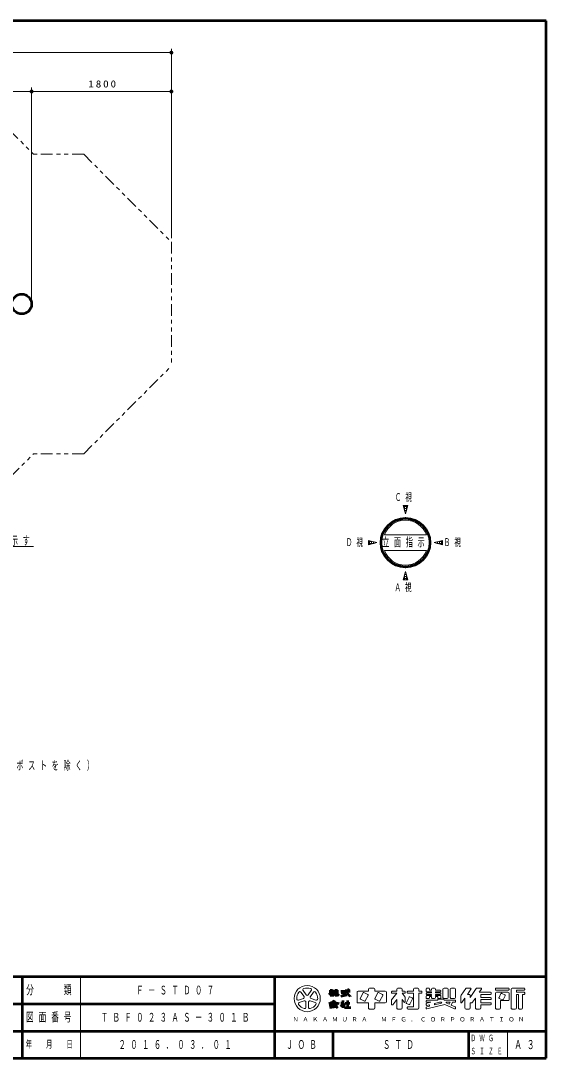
# Model space of a CAD drawing. Units: millimetres on the paper, scale 1:50. Extents: x -385 to 0, y -594 to 267.
# Drawn here: x -135.4 to 0, y 0 to 267 of the extents above; entities that cross this region are included whole.
import ezdxf

# ---------------------------------------------------------------- set-up
doc = ezdxf.new("R2010")
doc.units = ezdxf.units.MM
doc.linetypes.add('USER3', pattern=[8, 3, -1, 1, -1, 1, -1])
doc.layers.add('LY_1', color=140, linetype='Continuous', lineweight=50)
doc.styles.add('ＭＳ ゴシック', font='')
doc.styles.get('ＭＳ ゴシック').set_extended_font_data('MS Gothic')

# ---------------------------------------------------------------- blocks, each defined once
blk = doc.blocks.new('filled_dot')
at = {"color": 0, "linetype": 'Continuous', "lineweight": -2, "const_width": 1.25}
blk.add_lwpolyline([(-0.625, 0, 1), (0.625, 0, 1)], format="xyb", close=True, dxfattribs=at)

msp = doc.modelspace()

# ---------------------------------------------------------------- linework, layer by layer
at = {"layer": 'LY_1', "color": 7}
for p, q in [((0, 267), (-385, 267)), ((0, 0), (0, 267)), ((-385, 21), (0, 21)), ((-385, 0), (0, 0))]:
    msp.add_line(p, q, dxfattribs=at)
at = {"layer": 'LY_1', "color": 7, "lineweight": 13}
for p, q in [((-96.555, 211.064), (-96.555, 259.797)), ((-330.985, 258.797), (-96.555, 258.797)), ((-290.985, 248.797), (-132.555, 248.797)), ((-132.555, 195.096), (-132.555, 249.797)), ((-132.555, 248.797), (-96.555, 248.797)), ((-96.555, 211.064), (-96.555, 249.797)), ((-35.684, 142.232), (-36.842, 142.232)), ((-36.263, 140.072), (-36.842, 142.232)), ((-36.78, 142), (-35.746, 142)), ((-36.5, 140.957), (-36.5, 142.232)), ((-35.684, 142.232), (-36.263, 140.072)), ((-36, 141.054), (-36, 142.232)), ((-36.646, 141.5), (-35.88, 141.5)), ((-36.512, 141), (-36.014, 141)), ((-36.378, 140.5), (-36.148, 140.5)), ((-41.692, 134.686), (-30.834, 134.686)), ((-153.046, 131.711), (-132.046, 131.711)), ((-45.809, 132.108), (-45.809, 133.265)), ((-43.649, 132.686), (-45.809, 133.265)), ((-45.809, 133), (-44.819, 133)), ((-45.809, 132.108), (-43.649, 132.686)), ((-45.809, 132.5), (-44.344, 132.5)), ((-45.5, 132.19), (-45.5, 133.183)), ((-45, 132.324), (-45, 133.049)), ((-44.5, 132.458), (-44.5, 132.915)), ((-44, 132.592), (-44, 132.781)), ((-28.877, 132.686), (-26.717, 133.265)), ((-26.717, 132.108), (-28.877, 132.686)), ((-28.5, 132.585), (-28.5, 132.788)), ((-28.182, 132.5), (-26.717, 132.5)), ((-28, 132.451), (-28, 132.922)), ((-27.707, 133), (-26.717, 133)), ((-27.5, 132.317), (-27.5, 133.056)), ((-27, 132.183), (-27, 133.189)), ((-26.717, 132.108), (-26.717, 133.265)), ((-41.692, 130.686), (-30.834, 130.686)), ((-36.842, 123.141), (-36.263, 125.301)), ((-36.842, 123.141), (-35.684, 123.141)), ((-36.746, 123.5), (-35.78, 123.5)), ((-36.612, 124), (-35.914, 124)), ((-36.5, 123.141), (-36.5, 124.416)), ((-36.478, 124.5), (-36.048, 124.5)), ((-36.344, 125), (-36.182, 125)), ((-36.263, 125.301), (-35.684, 123.141)), ((-36, 123.141), (-36, 124.319)), ((-120, 21), (-120, 0)), ((-62.39, 15.917), (-63.175, 16.997)), ((-62.629, 17.393), (-61.844, 16.313)), ((-61.298, 16.313), (-60.513, 17.393)), ((-59.967, 16.997), (-60.752, 15.917)), ((-48.746, 16.983), (-48.746, 14.553)), ((-48.476, 17.253), (-45.776, 17.253)), ((-47.198, 16.838), (-47.918, 15.4)), ((-45.975, 16.408), (-46.981, 16.911)), ((-46.622, 14.752), (-45.902, 16.19)), ((-45.776, 17.793), (-45.776, 17.253)), ((-45.506, 18.063), (-44.426, 18.063)), ((-44.156, 17.793), (-44.156, 17.253)), ((-44.156, 17.253), (-41.456, 17.253)), ((-43.418, 16.838), (-44.138, 15.4)), ((-42.195, 16.408), (-43.201, 16.911)), ((-42.842, 14.752), (-42.122, 16.19)), ((-41.186, 16.983), (-41.186, 14.553)), ((-39.836, 17.091), (-39.836, 16.875)), ((-38.486, 16.713), (-39.836, 15.026)), ((-39.674, 17.253), (-38.486, 17.253)), ((-39.674, 16.713), (-38.486, 16.713)), ((-38.486, 17.793), (-38.486, 17.253)), ((-38.216, 18.063), (-37.406, 18.063)), ((-37.136, 17.793), (-37.136, 17.253)), ((-37.136, 17.253), (-36.488, 17.253)), ((-37.136, 16.713), (-36.326, 15.701)), ((-37.136, 16.713), (-36.488, 16.713)), ((-36.326, 17.091), (-36.326, 16.875)), ((-35.786, 17.091), (-35.786, 16.875)), ((-35.624, 17.253), (-34.166, 17.253)), ((-35.624, 16.713), (-34.166, 16.713)), ((-34.166, 17.793), (-34.166, 17.253)), ((-34.166, 16.713), (-34.166, 13.203)), ((-33.896, 18.063), (-33.086, 18.063)), ((-32.816, 17.793), (-32.816, 17.253)), ((-32.816, 17.253), (-32.168, 17.253)), ((-32.816, 16.713), (-32.816, 12.933)), ((-32.816, 16.713), (-32.168, 16.713)), ((-32.006, 17.091), (-32.006, 16.875)), ((-30.926, 17.901), (-30.926, 17.28)), ((-30.926, 16.686), (-30.926, 16.605)), ((-30.764, 18.063), (-30.278, 18.063)), ((-30.764, 17.118), (-29.576, 17.118)), ((-30.764, 16.848), (-29.576, 16.848)), ((-30.764, 16.443), (-29.576, 16.443)), ((-30.764, 16.173), (-29.576, 16.173)), ((-30.116, 17.901), (-30.116, 17.523)), ((-30.116, 17.523), (-29.576, 17.523)), ((-29.576, 17.793), (-29.576, 17.523)), ((-29.576, 17.118), (-29.576, 16.848)), ((-29.576, 16.443), (-29.576, 16.173)), ((-28.766, 18.063), (-29.306, 18.063)), ((-28.496, 17.793), (-28.496, 17.523)), ((-28.496, 17.523), (-27.308, 17.523)), ((-28.496, 17.118), (-27.308, 17.118)), ((-28.496, 17.118), (-28.496, 16.848)), ((-28.496, 16.848), (-27.308, 16.848)), ((-28.496, 16.443), (-27.308, 16.443)), ((-28.496, 16.443), (-28.496, 16.173)), ((-28.496, 16.173), (-27.308, 16.173)), ((-27.146, 17.361), (-27.146, 17.28)), ((-27.146, 16.686), (-27.146, 16.605)), ((-26.606, 17.793), (-26.606, 15.633)), ((-26.336, 18.063), (-25.526, 18.063)), ((-25.256, 17.793), (-25.256, 15.633)), ((-24.716, 17.793), (-24.716, 15.633)), ((-24.446, 18.063), (-23.636, 18.063)), ((-23.366, 17.793), (-23.366, 15.633)), ((-21.88, 16.242), (-20.746, 17.943)), ((-20.521, 18.063), (-19.529, 18.063)), ((-20.306, 16.443), (-19.394, 17.811)), ((-20.306, 16.443), (-19.856, 16.443)), ((-19.586, 15.633), (-18.046, 17.943)), ((-19.586, 16.173), (-19.586, 15.633)), ((-17.821, 18.063), (-16.829, 18.063)), ((-17.246, 16.983), (-16.694, 17.811)), ((-17.246, 16.983), (-14.348, 16.983)), ((-16.886, 16.443), (-14.348, 16.443)), ((-16.886, 16.443), (-16.886, 15.633)), ((-14.186, 16.821), (-14.186, 16.605)), ((-13.106, 17.901), (-13.106, 17.685)), ((-13.106, 16.713), (-13.106, 12.933)), ((-12.944, 18.063), (-9.758, 18.063)), ((-12.944, 17.523), (-9.758, 17.523)), ((-12.836, 16.983), (-9.866, 16.983)), ((-11.666, 16.622), (-12.17, 15.616)), ((-11.449, 16.695), (-10.659, 16.3)), ((-10.586, 16.082), (-11.09, 15.076)), ((-9.596, 17.901), (-9.596, 17.685)), ((-9.596, 16.713), (-9.596, 15.093)), ((-9.056, 17.793), (-9.056, 12.933)), ((-8.786, 18.063), (-5.708, 18.063)), ((-7.706, 17.523), (-7.706, 16.983)), ((-7.706, 17.523), (-5.708, 17.523)), ((-7.706, 16.983), (-5.708, 16.983)), ((-7.706, 16.443), (-7.166, 16.443)), ((-7.706, 16.443), (-7.706, 12.933)), ((-7.166, 16.443), (-7.166, 12.933)), ((-6.086, 16.443), (-5.708, 16.443)), ((-6.086, 16.443), (-6.086, 12.933)), ((-5.546, 17.901), (-5.546, 17.685)), ((-5.546, 16.821), (-5.546, 16.605)), ((-63.828, 14.985), (-62.559, 15.397)), ((-62.35, 14.755), (-63.62, 14.343)), ((-61.908, 13.099), (-61.908, 14.434)), ((-61.233, 14.434), (-61.233, 13.099)), ((-59.522, 14.343), (-60.792, 14.755)), ((-60.583, 15.397), (-59.313, 14.985)), ((-48.476, 14.283), (-45.776, 14.283)), ((-47.845, 15.183), (-46.839, 14.68)), ((-45.776, 14.283), (-45.776, 12.933)), ((-44.156, 14.283), (-41.456, 14.283)), ((-44.156, 14.283), (-44.156, 12.933)), ((-44.065, 15.183), (-43.059, 14.68)), ((-39.836, 15.026), (-39.836, 13.868)), ((-38.486, 15.093), (-39.547, 13.766)), ((-38.486, 15.093), (-38.486, 12.933)), ((-37.136, 15.093), (-36.614, 14.441)), ((-37.136, 15.093), (-37.136, 12.933)), ((-36.326, 15.701), (-36.326, 14.543)), ((-35.318, 15.758), (-36.038, 14.32)), ((-35.965, 14.103), (-35.391, 13.816)), ((-34.454, 15.326), (-35.174, 13.888)), ((-35.101, 15.831), (-34.527, 15.544)), ((-30.926, 16.011), (-30.926, 15.525)), ((-30.926, 14.796), (-30.926, 14.58)), ((-30.926, 13.995), (-30.926, 13.773)), ((-29.74, 14.418), (-30.803, 14.152)), ((-30.116, 13.406), (-30.803, 13.234)), ((-30.764, 15.363), (-30.278, 15.363)), ((-30.764, 14.958), (-27.956, 14.958)), ((-30.764, 14.418), (-29.74, 14.418)), ((-26.15, 13.841), (-30.725, 12.697)), ((-30.116, 13.768), (-30.725, 13.615)), ((-30.116, 15.903), (-29.576, 15.903)), ((-30.116, 15.903), (-30.116, 15.525)), ((-30.116, 13.768), (-30.116, 13.406)), ((-29.576, 15.903), (-29.576, 15.633)), ((-29.306, 15.363), (-28.766, 15.363)), ((-27.513, 14.418), (-28.766, 14.105)), ((-27.023, 14.179), (-28.766, 13.743)), ((-28.766, 14.105), (-28.766, 13.743)), ((-28.496, 15.903), (-28.496, 15.633)), ((-28.496, 15.903), (-27.956, 15.903)), ((-27.956, 15.903), (-27.956, 15.525)), ((-27.956, 15.066), (-27.956, 14.958)), ((-27.794, 15.363), (-27.308, 15.363)), ((-27.794, 15.228), (-26.498, 15.228)), ((-27.513, 14.418), (-27.053, 14.418)), ((-27.146, 16.011), (-27.146, 15.525)), ((-26.336, 15.363), (-25.526, 15.363)), ((-26.336, 15.066), (-26.336, 14.958)), ((-26.336, 14.958), (-23.528, 14.958)), ((-26.15, 13.841), (-23.594, 12.705)), ((-25.771, 14.263), (-24.968, 13.906)), ((-25.738, 14.418), (-24.712, 14.418)), ((-24.968, 13.906), (-24.712, 14.418)), ((-24.474, 13.687), (-24.108, 14.418)), ((-24.474, 13.687), (-23.462, 13.237)), ((-24.446, 15.363), (-23.636, 15.363)), ((-24.108, 14.418), (-23.528, 14.418)), ((-23.366, 14.796), (-23.366, 14.58)), ((-22.016, 15.793), (-22.016, 14.413)), ((-21.719, 14.323), (-20.936, 15.498)), ((-20.936, 15.498), (-20.936, 12.933)), ((-19.586, 14.283), (-19.19, 14.283)), ((-19.586, 14.283), (-19.586, 12.933)), ((-18.966, 14.404), (-18.236, 15.498)), ((-18.236, 15.498), (-18.236, 12.933)), ((-16.886, 15.633), (-14.348, 15.633)), ((-16.886, 15.093), (-16.886, 14.283)), ((-16.886, 15.093), (-14.348, 15.093)), ((-16.886, 14.283), (-14.348, 14.283)), ((-16.886, 13.743), (-16.886, 12.933)), ((-16.886, 13.743), (-14.348, 13.743)), ((-14.186, 15.471), (-14.186, 15.255)), ((-14.186, 14.121), (-14.186, 13.905)), ((-12.097, 15.399), (-11.307, 15.004)), ((-11.756, 14.823), (-11.756, 12.933)), ((-11.756, 14.823), (-9.866, 14.823)), ((-45.506, 12.663), (-44.426, 12.663)), ((-38.216, 12.663), (-37.406, 12.663)), ((-35.786, 13.041), (-35.786, 12.825)), ((-35.624, 13.203), (-34.166, 13.203)), ((-35.624, 12.663), (-33.086, 12.663)), ((-30.926, 13.077), (-30.926, 12.854)), ((-23.366, 13.089), (-23.366, 12.853)), ((-20.666, 12.663), (-19.856, 12.663)), ((-17.966, 12.663), (-17.156, 12.663)), ((-12.836, 12.663), (-12.026, 12.663)), ((-8.786, 12.663), (-7.976, 12.663)), ((-6.896, 12.663), (-6.356, 12.663)), ((-10, 7), (-10, 0))]:
    msp.add_line(p, q, dxfattribs=at)
at = {"layer": 'LY_1', "color": 7, "linetype": 'USER3', "lineweight": 13}
for p, q in [((-138.197, 238.797), (-132.046, 232.646)), ((-119.137, 232.646), (-132.046, 232.646)), ((-119.137, 232.646), (-96.555, 210.064)), ((-96.555, 210.064), (-96.555, 178.128)), ((-119.137, 155.546), (-96.555, 178.128)), ((-137.887, 149.705), (-132.046, 155.546)), ((-119.137, 155.546), (-132.046, 155.546))]:
    msp.add_line(p, q, dxfattribs=at)
at = {"layer": 'LY_1'}
for p, q in [((-135, 21), (-135, 0)), ((-70, 21), (-70, 0)), ((-55.901, 17.253), (-54.956, 17.253)), ((-55.361, 17.793), (-55.361, 15.903)), ((-54.915, 16.848), (-53.471, 16.848)), ((-54.769, 17.253), (-53.525, 17.253)), ((-54.146, 17.793), (-54.146, 15.903)), ((-52.931, 17.253), (-50.501, 17.253)), ((-52.889, 16.02), (-51.353, 16.327)), ((-52.796, 16.848), (-51.581, 16.848)), ((-52.121, 16.848), (-52.121, 16.173)), ((-50.719, 17.467), (-51.16, 17.761)), ((-187.5, 14), (-70, 14)), ((-55.901, 13.784), (-53.741, 13.784)), ((-55.361, 14.148), (-54.281, 14.148)), ((-54.899, 13.784), (-55.289, 13.136)), ((-54.416, 13.607), (-53.81, 13.001)), ((-52.931, 14.283), (-52.051, 14.283)), ((-52.391, 14.823), (-52.391, 14.283)), ((-52.391, 13.91), (-52.391, 12.933)), ((-52.34, 13.96), (-51.796, 13.646)), ((-51.783, 14.148), (-50.568, 14.148)), ((-51.176, 14.823), (-51.176, 13.068)), ((-55.765, 13.067), (-54.113, 13.304)), ((-51.986, 13.068), (-50.366, 13.068)), ((-242.5, 7), (0, 7)), ((-55, 7), (-55, 0)), ((-20, 7), (-20, 0))]:
    msp.add_line(p, q, dxfattribs=at)
for centre, radius in [((-135.105, 194.096), 2.55), ((-36.263, 132.686), 6.286)]:
    msp.add_circle(centre, radius, dxfattribs=at)
at = {"layer": 'LY_1', "color": 7, "lineweight": 13}
msp.add_circle((-61.571, 15.363), 3.375, dxfattribs=at)
for centre, radius, start, end in [((-36.263, 132.686), 5.786, 20.22325, 159.77675), ((-36.263, 132.686), 5.786, 200.22325, 339.77675), ((-61.571, 15.363), 2.7, 142.60154, 181.39846), ((-63.448, 16.798), 0.338, 35.99999, 142.60154), ((-62.356, 17.592), 0.338, 109.39847, 215.99997), ((-61.571, 15.363), 2.7, 70.60155, 109.39847), ((-61.571, 16.512), 0.338, 215.99998, 324), ((-60.786, 17.592), 0.338, 324, 70.60155), ((-59.694, 16.798), 0.338, 37.39846, 143.99995), ((-61.571, 15.363), 2.7, 358.60155, 37.39847), ((-48.476, 16.983), 0.27, 89.99998, 179.99996), ((-47.054, 16.766), 0.162, 63.43492, 153.43499), ((-46.047, 16.263), 0.162, 333.4349, 63.43487), ((-45.506, 17.793), 0.27, 89.99998, 179.99996), ((-44.426, 17.793), 0.27, 0, 89.99998), ((-43.274, 16.766), 0.162, 63.43492, 153.43499), ((-42.267, 16.263), 0.162, 333.4349, 63.43487), ((-41.456, 16.983), 0.27, 0, 89.99998), ((-39.674, 17.091), 0.162, 89.99998, 179.99996), ((-39.674, 16.875), 0.162, 179.99998, 270.00002), ((-38.216, 17.793), 0.27, 89.99998, 179.99996), ((-37.406, 17.793), 0.27, 0, 89.99998), ((-36.488, 17.091), 0.162, 0, 89.99998), ((-36.488, 16.875), 0.162, 270.00002, 0), ((-35.624, 17.091), 0.162, 89.99998, 179.99996), ((-35.624, 16.875), 0.162, 179.99998, 270.00002), ((-33.896, 17.793), 0.27, 89.99998, 179.99996), ((-33.086, 17.793), 0.27, 0, 89.99998), ((-32.168, 17.091), 0.162, 0, 89.99998), ((-32.168, 16.875), 0.162, 270.00002, 0), ((-30.764, 17.901), 0.162, 89.99998, 179.99996), ((-30.764, 17.28), 0.162, 179.99998, 270.00002), ((-30.764, 16.686), 0.162, 89.99998, 179.99996), ((-30.764, 16.605), 0.162, 179.99998, 270.00002), ((-30.764, 16.011), 0.162, 89.99998, 179.99996), ((-30.278, 17.901), 0.162, 0, 89.99998), ((-29.306, 17.793), 0.27, 89.99998, 179.99996), ((-28.766, 17.793), 0.27, 0, 89.99998), ((-27.308, 17.361), 0.162, 0, 89.99998), ((-27.308, 17.28), 0.162, 270.00002, 0), ((-27.308, 16.686), 0.162, 0, 89.99998), ((-27.308, 16.605), 0.162, 270.00002, 0), ((-27.308, 16.011), 0.162, 0, 89.99998), ((-26.336, 17.793), 0.27, 89.99998, 179.99996), ((-25.526, 17.793), 0.27, 0, 89.99998), ((-24.446, 17.793), 0.27, 89.99998, 179.99996), ((-23.636, 17.793), 0.27, 0, 89.99998), ((-21.206, 15.793), 0.81, 146.30999, 179.99996), ((-20.521, 17.793), 0.27, 89.99998, 146.30984), ((-19.856, 16.173), 0.27, 0, 89.99998), ((-19.529, 17.901), 0.162, 326.31015, 89.99998), ((-17.821, 17.793), 0.27, 89.99998, 146.3098), ((-16.829, 17.901), 0.162, 326.31003, 89.99998), ((-14.348, 16.821), 0.162, 0, 89.99998), ((-14.348, 16.605), 0.162, 270.00002, 0), ((-12.944, 17.901), 0.162, 89.99998, 179.99996), ((-12.944, 17.685), 0.162, 179.99998, 270.00002), ((-12.836, 16.713), 0.27, 89.99998, 179.99996), ((-11.522, 16.55), 0.162, 63.43447, 153.43474), ((-10.731, 16.155), 0.162, 333.43484, 63.43447), ((-9.866, 16.713), 0.27, 0, 89.99998), ((-9.758, 17.901), 0.162, 0, 89.99998), ((-9.758, 17.685), 0.162, 270.00002, 0), ((-8.786, 17.793), 0.27, 89.99998, 179.99996), ((-5.708, 17.901), 0.162, 0, 89.99998), ((-5.708, 17.685), 0.162, 270.00002, 0), ((-5.708, 16.821), 0.162, 0, 89.99998), ((-5.708, 16.605), 0.162, 270.00002, 0), ((-63.933, 15.306), 0.338, 181.39848, 287.99997), ((-63.516, 14.022), 0.338, 107.99999, 214.60154), ((-61.571, 15.363), 2.7, 214.60156, 253.39848), ((-62.663, 15.718), 0.338, 287.99998, 35.99999), ((-62.246, 14.434), 0.338, 359.99997, 107.99999), ((-60.896, 14.434), 0.338, 71.99997, 179.99999), ((-60.479, 15.718), 0.338, 143.99996, 251.99999), ((-61.571, 15.363), 2.7, 286.60155, 325.39847), ((-59.626, 14.022), 0.338, 325.39847, 71.99996), ((-59.209, 15.306), 0.338, 252.00001, 358.60156), ((-48.476, 14.553), 0.27, 179.99998, 270.00002), ((-47.773, 15.328), 0.162, 153.43495, 243.43485), ((-46.766, 14.825), 0.162, 243.43498, 333.43496), ((-43.993, 15.328), 0.162, 153.43495, 243.43485), ((-42.986, 14.825), 0.162, 243.43498, 333.43496), ((-41.456, 14.553), 0.27, 270.00002, 0), ((-39.674, 13.868), 0.162, 179.99998, 321.34037), ((-36.488, 14.543), 0.162, 218.65962, 0), ((-35.893, 14.248), 0.162, 153.43487, 243.4348), ((-35.318, 13.961), 0.162, 243.43487, 333.43498), ((-35.174, 15.686), 0.162, 63.43487, 153.43498), ((-34.599, 15.399), 0.162, 333.43492, 63.43493), ((-30.764, 15.525), 0.162, 179.99998, 270.00002), ((-30.764, 14.796), 0.162, 89.99998, 179.99996), ((-30.764, 14.58), 0.162, 179.99998, 270.00002), ((-30.764, 13.995), 0.162, 104.03614, 179.99996), ((-30.764, 13.773), 0.162, 179.99998, 284.03612), ((-30.278, 15.525), 0.162, 270.00002, 0), ((-29.306, 15.633), 0.27, 179.99998, 270.00002), ((-28.766, 15.633), 0.27, 270.00002, 0), ((-27.794, 15.525), 0.162, 179.99998, 270.00002), ((-27.794, 15.066), 0.162, 89.99998, 179.99996), ((-27.308, 15.525), 0.162, 270.00002, 0), ((-27.053, 14.297), 0.121, 284.0365, 89.99998), ((-26.336, 15.633), 0.27, 179.99998, 270.00002), ((-26.498, 15.066), 0.162, 0, 89.99998), ((-25.738, 14.337), 0.081, 89.99998, 246.03817), ((-25.526, 15.633), 0.27, 270.00002, 0), ((-24.446, 15.633), 0.27, 179.99998, 270.00002), ((-23.636, 15.633), 0.27, 270.00002, 0), ((-23.528, 14.796), 0.162, 0, 89.99998), ((-23.528, 14.58), 0.162, 270.00002, 0), ((-21.854, 14.413), 0.162, 179.99998, 326.30997), ((-19.19, 14.553), 0.27, 270.00002, 326.31002), ((-14.348, 15.471), 0.162, 0, 89.99998), ((-14.348, 15.255), 0.162, 270.00002, 0), ((-14.348, 14.121), 0.162, 0, 89.99998), ((-14.348, 13.905), 0.162, 270.00002, 0), ((-12.025, 15.544), 0.162, 153.43517, 243.43529), ((-11.234, 15.149), 0.162, 243.43534, 333.43491), ((-9.866, 15.093), 0.27, 270.00002, 0), ((-62.246, 13.099), 0.338, 253.39847, 359.99997), ((-60.896, 13.099), 0.338, 179.99999, 286.60154), ((-45.506, 12.933), 0.27, 179.99998, 270.00002), ((-44.426, 12.933), 0.27, 270.00002, 0), ((-38.216, 12.933), 0.27, 179.99998, 270.00002), ((-37.406, 12.933), 0.27, 270.00002, 0), ((-35.624, 13.041), 0.162, 89.99998, 179.99996), ((-35.624, 12.825), 0.162, 179.99998, 270.00002), ((-33.086, 12.933), 0.27, 270.00002, 0), ((-30.764, 13.077), 0.162, 104.03614, 179.99996), ((-30.764, 12.854), 0.162, 179.99998, 284.03612), ((-23.528, 12.853), 0.162, 246.03699, 0), ((-23.528, 13.089), 0.162, 0, 66.03701), ((-20.666, 12.933), 0.27, 179.99998, 270.00002), ((-19.856, 12.933), 0.27, 270.00002, 0), ((-17.966, 12.933), 0.27, 179.99998, 270.00002), ((-17.156, 12.933), 0.27, 270.00002, 0), ((-12.836, 12.933), 0.27, 179.99998, 270.00002), ((-12.026, 12.933), 0.27, 270.00002, 0), ((-8.786, 12.933), 0.27, 179.99998, 270.00002), ((-7.976, 12.933), 0.27, 270.00002, 0), ((-6.896, 12.933), 0.27, 179.99998, 270.00002), ((-6.356, 12.933), 0.27, 270.00002, 0)]:
    msp.add_arc(centre, radius, start, end, dxfattribs=at)
at = {"layer": 'LY_1'}
for centre, radius, start, end in [((-57.466, 18.084), 2.285, 311.36185, 337.13638), ((-53.383, 18.427), 2.345, 212.50346, 230.00631), ((-56.374, 18.818), 3.034, 295.86917, 317.23867), ((-56.002, 18.047), 1.467, 313.72108, 343.54317), ((-51.918, 18.818), 3.034, 222.76131, 240.10806), ((-49.563, 17.694), 1.953, 177.09472, 240.51891), ((-51.54, 16.805), 1.299, 321.42112, 334.8249), ((-56.898, 17.257), 3.32, 285.11261, 313.40619), ((-52.77, 17.194), 3.192, 231.17281, 259.75506), ((-55.66, 17.226), 4.657, 304.87257, 320.80411)]:
    msp.add_arc(centre, radius, start, end, dxfattribs=at)

# ---------------------------------------------------------------- block references
at = {"layer": 'LY_1', "color": 7, "lineweight": 13, "xscale": 0.4, "yscale": 0.4, "rotation": 180}
for p in [(-96.555, 258.797), (-132.555, 248.797), (-96.555, 248.797)]:
    msp.add_blockref('filled_dot', p, dxfattribs=at)
at = {"layer": 'LY_1', "color": 7, "lineweight": 13, "xscale": 0.4, "yscale": 0.4}
msp.add_blockref('filled_dot', (-132.555, 248.797), dxfattribs=at)

# ---------------------------------------------------------------- texts
at = {"layer": 'LY_1', "color": 7, "style": 'ＭＳ ゴシック'}
for s, insert, char_height, attachment_point in [('\\T1.33;\\W1.15;1800', (-114.134, 249.797), 1.833, 8), ('\\T1.64;\\W0.6;Ｃ視', (-36.263, 144.292), 1.979, 5), ('\\T1.64;\\W0.6;安全領域を示す', (-153.046, 131.861), 2.199, 7), ('\\T1.64;\\W0.6;Ｄ視', (-48.869, 132.686), 1.979, 5), ('\\T1.64;\\W0.6;立面指示', (-42.263, 132.686), 2.199, 4), ('\\T1.64;\\W0.6;Ｂ視', (-23.657, 132.686), 1.979, 5), ('\\T1.64;\\W0.6;Ａ視', (-36.363, 121.081), 1.979, 5), ('\\T1.64;\\W0.6;鋼材は、電気亜鉛メッキ処理の上、ポリエステル樹脂粉体塗装仕上げとする。（ポストを除く）', (-245.535, 76.443), 2.199, 1), ('\\T1.64;\\W0.6;分\u3000\u3000類', (-127.5, 17.5), 2.346, 5), ('\\T1.64;\\W0.6;Ｆ－ＳＴＤ０７', (-95, 17.5), 2.199, 5), ('\\T1.64;\\W0.6;図面番号', (-127.5, 10.5), 2.346, 5), ('\\T1.64;\\W0.6;ＴＢＦ０２３ＡＳ－３０１Ｂ', (-95, 10.5), 2.199, 5), ('\\T1.64;ＮＡＫＡＭＵＲＡ\u3000ＭＦＧ．ＣＯＲＰＯＲＡＴＩＯＮ', (-35, 10), 1.1, 5), ('\\T1.64;\\W0.6;ＤＷＧ', (-19.5, 5.188), 1.65, 4), ('\\T1.64;\\W0.6;年\u3000月\u3000日', (-127.5, 3.5), 1.906, 5), ('\\T1.64;\\W0.6;２０１６．０３．０１', (-95, 3.5), 2.199, 5), ('\\T1.64;\\W0.6;ＪＯＢ', (-62.5, 3.5), 2.199, 5), ('\\T1.64;\\W0.6;ＳＴＤ', (-37.5, 3.5), 2.199, 5), ('\\T1.64;\\W0.6;ＳＩＺＥ', (-19.5, 1.812), 1.65, 4), ('\\T1.64;\\W0.6;Ａ３', (-5, 3.5), 2.346, 5)]:
    msp.add_mtext(s, dxfattribs=dict(at, insert=insert, char_height=char_height, attachment_point=attachment_point))

doc.saveas('drawing.dxf')
